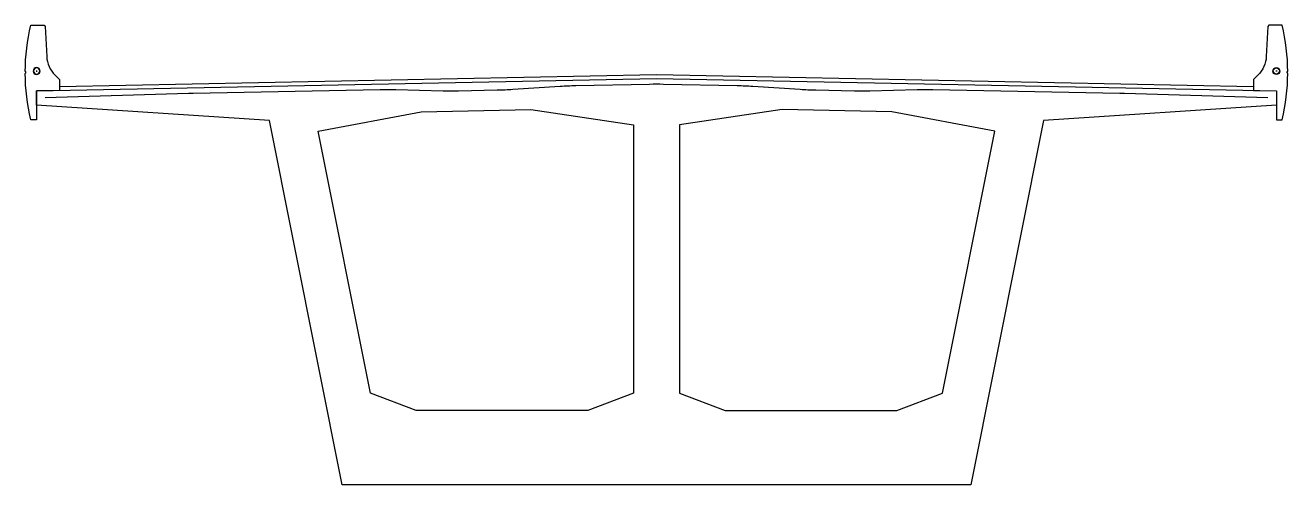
# Model space of a CAD drawing. Header units: metres. Extents: x -11 to 11, y -7.1 to 0.9.
import ezdxf

# ---------------------------------------------------------------- set-up
doc = ezdxf.new("R2010")
doc.units = ezdxf.units.M
doc.header["$MEASUREMENT"] = 0
for name, color, linetype in [('INPOLY', 1, 'Continuous'), ('outline', 7, 'Continuous'), ('OUTPOLY', 4, 'Continuous'), ('PT-TOP-1', 2, 'Continuous')]:
    doc.layers.add(name, color=color, linetype=linetype)

# ---------------------------------------------------------------- blocks, each defined once
blk = doc.blocks.new('GLC chinh tuyen BN new')
at = {"color": 8}
for p, q in [((410, 340), (390, 340)), ((400, 350), (400, 330))]:
    blk.add_line(p, q, dxfattribs=at)
at = {"color": 3}
blk.add_lwpolyline([(500, -510, 0.058483), (599, 300), (589, 310), (589, 330), (599, 330, 0.058483), (500, 1140), (270, 1140), (250, 1120), (223, 596, -0.18621), (77, 267), (0, 190), (0, 0), (400, -8), (400, -510)], format="xyb", close=True, dxfattribs=at)
at = {"layer": 'outline'}
for radius in [60, 55]:
    blk.add_circle((400, 340), radius, dxfattribs=at)

msp = doc.modelspace()

# ---------------------------------------------------------------- linework, layer by layer
at = {"color": 1}
msp.add_lwpolyline([(-10.45, -0.139), (0, 0.07), (10.45, -0.139)], dxfattribs=at)
at = {"layer": 'INPOLY'}
for points in [[(-1.2, -5.8), (-4.204, -5.8), (-5.004, -5.5), (-5.92, -0.919), (-4.12, -0.583), (-2.2, -0.544), (-0.4, -0.808), (-0.4, -5.5)], [(1.2, -5.8), (4.204, -5.8), (5.004, -5.5), (5.92, -0.919), (4.12, -0.583), (2.2, -0.544), (0.4, -0.808), (0.4, -5.5)]]:
    msp.add_lwpolyline(points, close=True, dxfattribs=at)
at = {"layer": 'OUTPOLY'}
msp.add_lwpolyline([(0, 0), (10.85, -0.217), (10.85, -0.467), (6.773, -0.736), (5.5, -7.1), (0, -7.1), (-5.5, -7.1), (-6.773, -0.736), (-10.85, -0.467), (-10.85, -0.217)], close=True, dxfattribs=at)
at = {"layer": 'PT-TOP-1', "color": 2, "linetype": 'ByBlock', "ltscale": 0.3}
msp.add_lwpolyline([(10.7, -0.339), (8.192, -0.264, 0.003473), (8.108, -0.262), (4.836, -0.197, 0.011362), (4.564, -0.197), (3.736, -0.219, -0.011362), (3.464, -0.219), (2.786, -0.206, -0.011341), (2.514, -0.194), (1.686, -0.14, 0.011341), (1.414, -0.128), (0.12, -0.102, 0.010159), (-0.12, -0.102), (-1.414, -0.128, 0.011341), (-1.686, -0.14), (-2.514, -0.194, -0.011341), (-2.786, -0.206), (-3.464, -0.219, -0.011362), (-3.736, -0.219), (-4.564, -0.197, 0.011362), (-4.836, -0.197), (-8.108, -0.262, 0.00347), (-8.192, -0.264), (-10.7, -0.339)], format="xyb", dxfattribs=at)

# ---------------------------------------------------------------- block references
at = {"color": 4, "yscale": 0.001, "zscale": 0.001}
for p, xscale in [((-10.45, -0.209), -0.001), ((10.45, -0.209), 0.001)]:
    msp.add_blockref('GLC chinh tuyen BN new', p, dxfattribs=dict(at, xscale=xscale))

doc.saveas('drawing.dxf')
